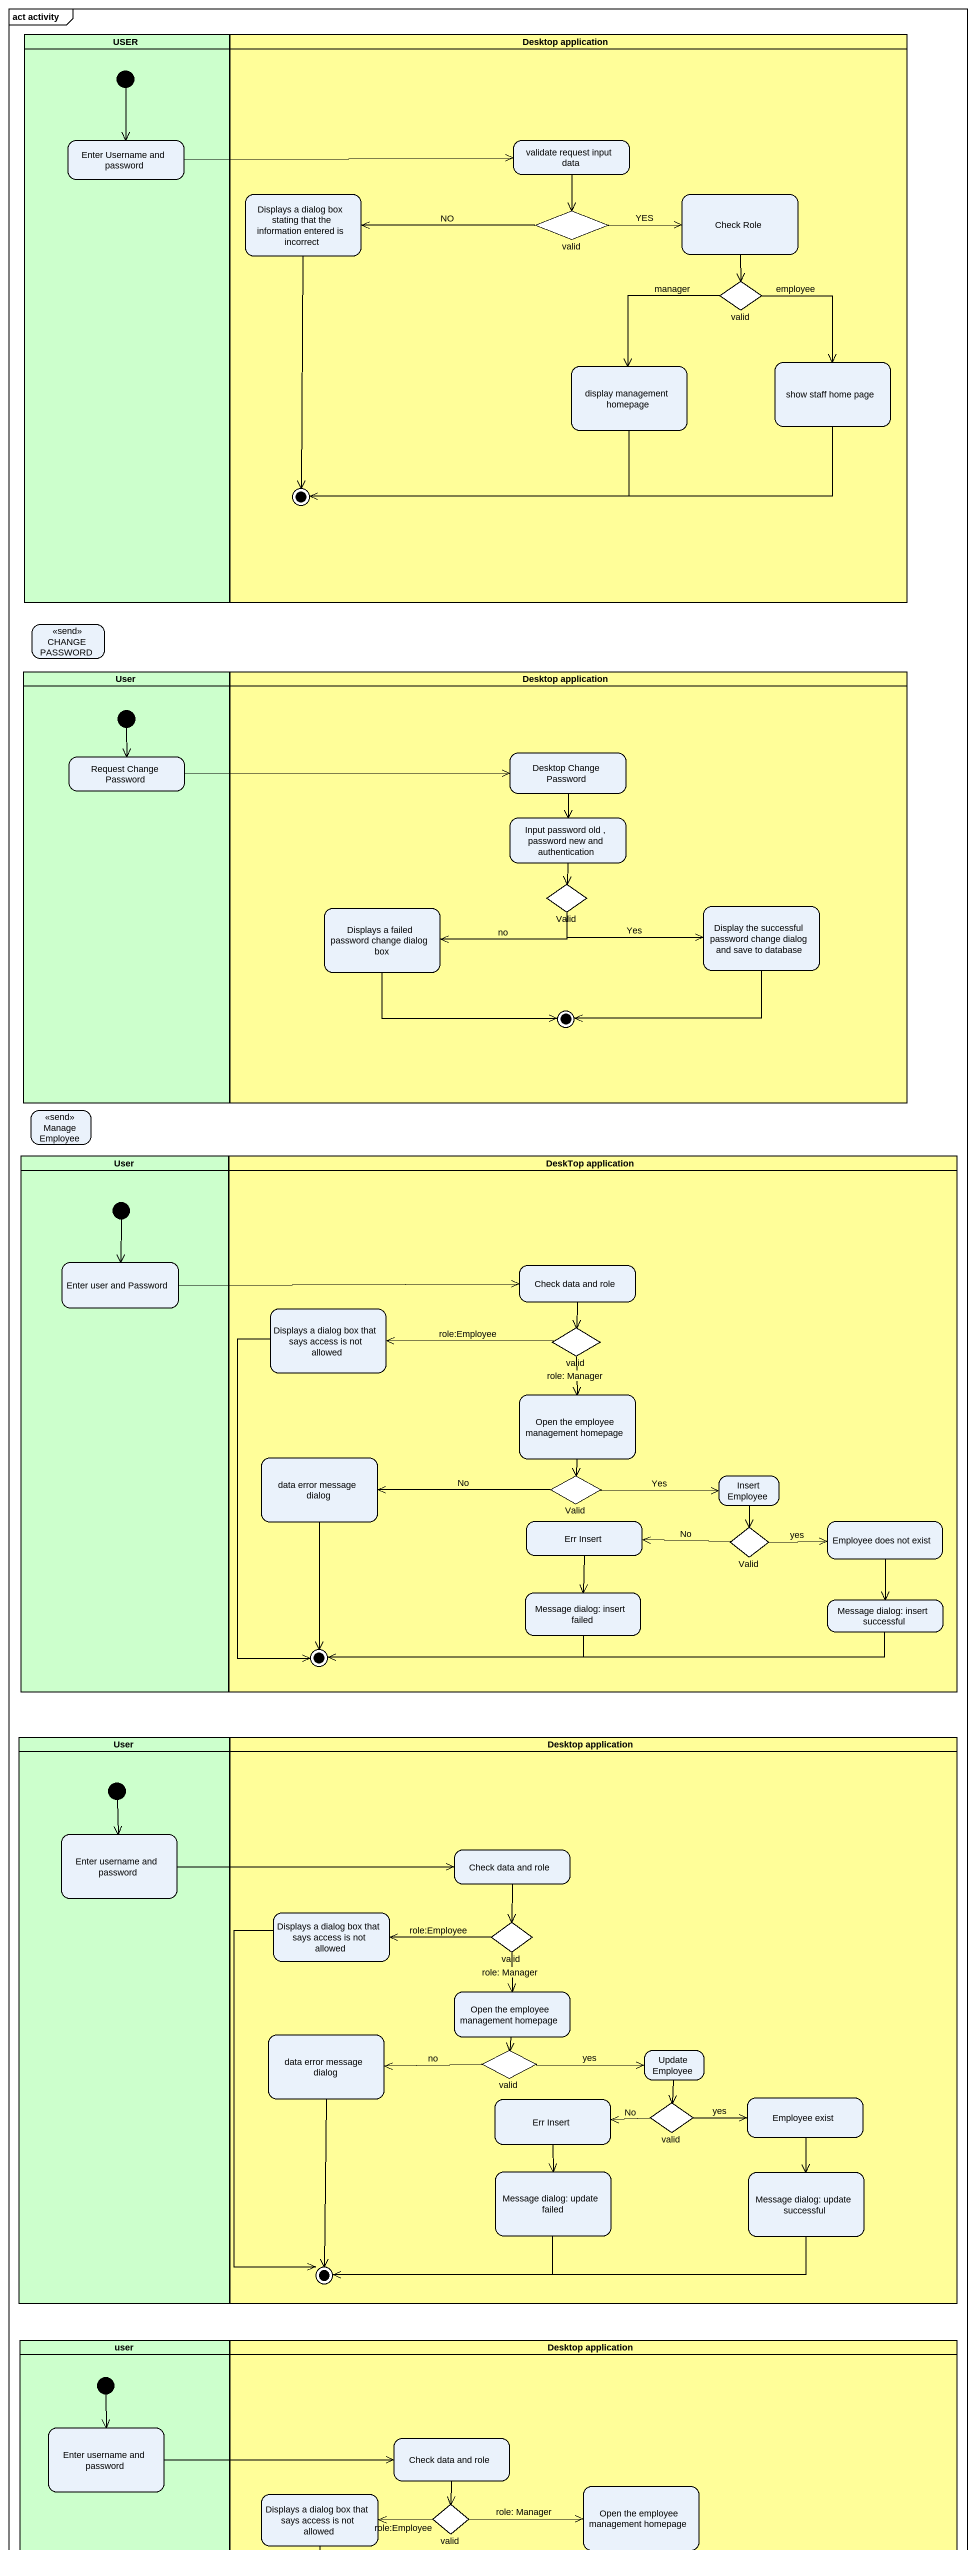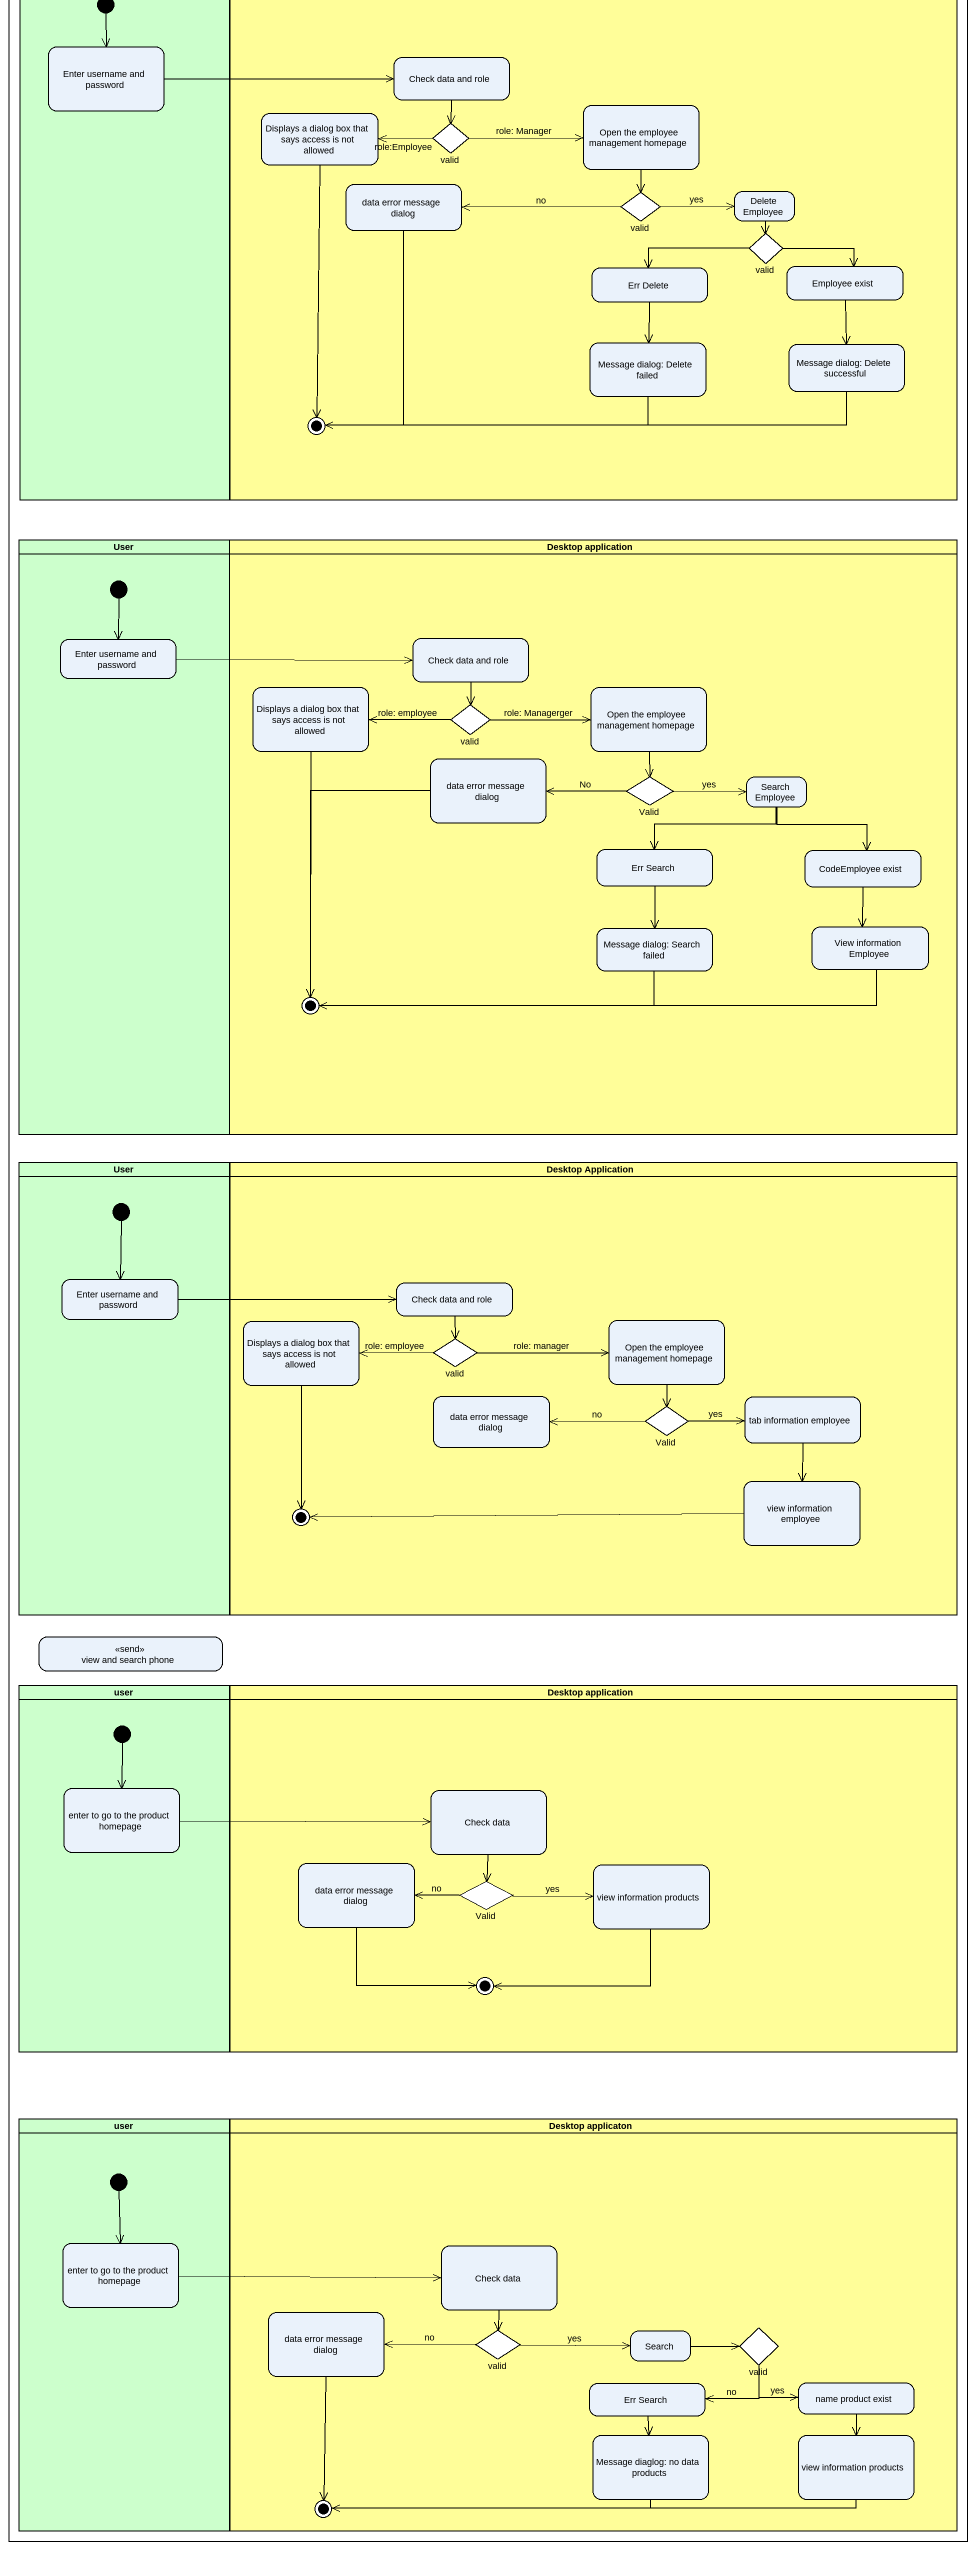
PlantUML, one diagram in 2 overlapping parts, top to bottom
@startuml
mainframe act activity
hide empty description
state USER <<partition>> #CCFFCC {
  state "Enter Username and password" as Enter_Username_and_password
  [*] --> Enter_Username_and_password
}
state "Desktop application" as Desktop_application <<partition>> #FFFE99 {
  state "validate request input data" as validate_request_input_data
  state "Displays a dialog box stating that the information entered is incorrect" as Displays_a_dialog_box
  state "Check Role" as Check_Role
  state valid <<choice>>
  state "valid" as valid_2 <<choice>>
  state "display management homepage" as display_management_homepage
  state "show staff home page" as show_staff_home_page
  Displays_a_dialog_box --> [*]
  display_management_homepage -left-> [*]
  show_staff_home_page -left-> [*]
}
state "CHANGE PASSWORD" as CHANGE_PASSWORD <<send>>
state User <<partition>> #CCFFCC {
  state "Request Change Password" as Request_Change_Password
  [*] --> Request_Change_Password
}
state "Desktop application" as Desktop_application_2 <<partition>> #FFFE99 {
  state "Desktop Change Password" as Desktop_Change_Password
  state "Input password old , password new and authentication" as Input_password_old_password
  state Valid <<choice>>
  state "Displays a failed password change dialog box" as Displays_a_failed_password
  state "Display the successful password change dialog and save to database" as Display_the_successful
  Displays_a_failed_password -right-> [*]
  Display_the_successful -left-> [*]
}
state "Manage Employee" as Manage_Employee <<send>>
state "User" as User_2 <<partition>> #CCFFCC {
  state "Enter user and Password" as Enter_user_and_Password
  [*] --> Enter_user_and_Password
}
state "DeskTop application" as DeskTop_application <<partition>> #FFFE99 {
  state "Check data and role" as Check_data_and_role
  state "Displays a dialog box that says access is not allowed" as Displays_a_dialog_box_that
  state "valid" as valid_3 <<choice>>
  state "Open the employee management homepage" as Open_the_employee
  state "data error message dialog" as data_error_message_dialog
  state "Valid" as Valid_2 <<choice>>
  state "Insert Employee" as Insert_Employee
  state "Err Insert" as Err_Insert
  state "Valid" as Valid_3 <<choice>>
  state "Employee does not exist" as Employee_does_not_exist
  state "Message dialog: insert failed" as Message_dialog_insert_failed
  state "Message dialog: insert successful" as Message_dialog_insert
  Displays_a_dialog_box_that --> [*]
  data_error_message_dialog --> [*]
  Message_dialog_insert_failed -left-> [*]
  Message_dialog_insert -left-> [*]
}
state "User" as User_3 <<partition>> #CCFFCC {
  state "Enter username and password" as Enter_username_and_password
  [*] --> Enter_username_and_password
}
state "Desktop application" as Desktop_application_3 <<partition>> #FFFE99 {
  state "Check data and role" as Check_data_and_role_2
  state "Displays a dialog box that says access is not allowed" as Displays_a_dialog_box_that_2
  state "valid" as valid_4 <<choice>>
  state "Open the employee management homepage" as Open_the_employee_2
  state "data error message dialog" as data_error_message_dialog_2
  state "valid" as valid_5 <<choice>>
  state "Update Employee" as Update_Employee
  state "Err Insert" as Err_Insert_2
  state "Employee exist" as Employee_exist
  state "valid" as valid_6 <<choice>>
  state "Message dialog: update failed" as Message_dialog_update_failed
  state "Message dialog: update successful" as Message_dialog_update
  Displays_a_dialog_box_that_2 --> [*]
  data_error_message_dialog_2 --> [*]
  Message_dialog_update_failed -left-> [*]
  Message_dialog_update -left-> [*]
}
state user <<partition>> #CCFFCC {
  state "Enter username and password" as Enter_username_and_password_2
  [*] --> Enter_username_and_password_2
}
state "Desktop application" as Desktop_application_4 <<partition>> #FFFE99 {
  state "Check data and role" as Check_data_and_role_3
  state "Open the employee management homepage" as Open_the_employee_3
  state "Displays a dialog box that says access is not allowed" as Displays_a_dialog_box_that_3
  state "valid" as valid_7 <<choice>>
  state "data error message dialog" as data_error_message_dialog_3
  state "valid" as valid_8 <<choice>>
  state "Delete Employee" as Delete_Employee
  state "valid" as valid_9 <<choice>>
  state "Err Delete" as Err_Delete
  state "Employee exist" as Employee_exist_2
  state "Message dialog: Delete failed" as Message_dialog_Delete_failed
  state "Message dialog: Delete successful" as Message_dialog_Delete
  Displays_a_dialog_box_that_3 --> [*]
  data_error_message_dialog_3 --> [*]
  Message_dialog_Delete_failed -left-> [*]
  Message_dialog_Delete -left-> [*]
}
state "User" as User_4 <<partition>> #CCFFCC {
  state "Enter username and password" as Enter_username_and_password_3
  [*] --> Enter_username_and_password_3
}
state "Desktop application" as Desktop_application_5 <<partition>> #FFFE99 {
  state "Check data and role" as Check_data_and_role_4
  state "Displays a dialog box that says access is not allowed" as Displays_a_dialog_box_that_4
  state "Open the employee management homepage" as Open_the_employee_4
  state "valid" as valid_10 <<choice>>
  state "data error message dialog" as data_error_message_dialog_4
  state "Valid" as Valid_4 <<choice>>
  state "Search Employee" as Search_Employee
  state "Err Search" as Err_Search
  state "CodeEmployee exist" as CodeEmployee_exist
  state "Message dialog: Search failed" as Message_dialog_Search_failed
  state "View information Employee" as View_information_Employee
  Displays_a_dialog_box_that_4 --> [*]
  data_error_message_dialog_4 --> [*]
  Message_dialog_Search_failed -left-> [*]
  View_information_Employee -left-> [*]
}
state "User" as User_5 <<partition>> #CCFFCC {
  state "Enter username and password" as Enter_username_and_password_4
  [*] --> Enter_username_and_password_4
}
state "Desktop Application" as Desktop_Application <<partition>> #FFFE99 {
  state "Check data and role" as Check_data_and_role_5
  state "Displays a dialog box that says access is not allowed" as Displays_a_dialog_box_that_5
  state "valid" as valid_11 <<choice>>
  state "Open the employee management homepage" as Open_the_employee_5
  state "data error message dialog" as data_error_message_dialog_5
  state "Valid" as Valid_5 <<choice>>
  state "tab information employee" as tab_information_employee
  state "view information employee" as view_information_employee
  Displays_a_dialog_box_that_5 --> [*]
  view_information_employee -left-> [*]
}
state "view and search phone" as view_and_search_phone <<send>>
state "user" as user_2 <<partition>> #CCFFCC {
  state "enter to go to the product homepage" as enter_to_go_to_the_product
  [*] --> enter_to_go_to_the_product
}
state "Desktop application" as Desktop_application_6 <<partition>> #FFFE99 {
  state "Check data" as Check_data
  state "data error message dialog" as data_error_message_dialog_6
  state "Valid" as Valid_6 <<choice>>
  state "view information products" as view_information_products
  data_error_message_dialog_6 --> [*]
  view_information_products -left-> [*]
}
state "user" as user_3 <<partition>> #CCFFCC {
  state "enter to go to the product homepage" as enter_to_go_to_the_product_2
  [*] --> enter_to_go_to_the_product_2
}
state "Desktop applicaton" as Desktop_applicaton <<partition>> #FFFE99 {
  state "Check data" as Check_data_2
  state "data error message dialog" as data_error_message_dialog_7
  state "valid" as valid_12 <<choice>>
  state Search
  state "valid" as valid_13 <<choice>>
  state "Err Search" as Err_Search_2
  state "name product exist" as name_product_exist
  state "Message diaglog: no data products" as Message_diaglog_no_data
  state "view information products" as view_information_products_2
  data_error_message_dialog_7 --> [*]
  Message_diaglog_no_data -left-> [*]
  view_information_products_2 -left-> [*]
}
Enter_Username_and_password -right-> validate_request_input_data
validate_request_input_data --> valid
Check_Role --> valid_2
valid -left-> Displays_a_dialog_box : NO
valid -right-> Check_Role : YES
valid_2 --> display_management_homepage : manager
valid_2 --> show_staff_home_page : employee
Request_Change_Password -right-> Desktop_Change_Password
Desktop_Change_Password --> Input_password_old_password
Input_password_old_password --> Valid
Valid -left-> Displays_a_failed_password : no
Valid -right-> Display_the_successful : Yes
Enter_user_and_Password -right-> Check_data_and_role
Check_data_and_role --> valid_3
valid_3 -left-> Displays_a_dialog_box_that : role:Employee
valid_3 --> Open_the_employee : role: Manager
Open_the_employee --> Valid_2
Valid_2 -left-> data_error_message_dialog : No
Valid_2 -right-> Insert_Employee : Yes
Insert_Employee --> Valid_3
Err_Insert --> Message_dialog_insert_failed
Valid_3 -left-> Err_Insert : No
Valid_3 -right-> Employee_does_not_exist : yes
Employee_does_not_exist --> Message_dialog_insert
Enter_username_and_password -right-> Check_data_and_role_2
Check_data_and_role_2 --> valid_4
valid_4 -left-> Displays_a_dialog_box_that_2 : role:Employee
valid_4 --> Open_the_employee_2 : role: Manager
Open_the_employee_2 --> valid_5
valid_5 -left-> data_error_message_dialog_2 : no
valid_5 -right-> Update_Employee : yes
Update_Employee --> valid_6
Err_Insert_2 --> Message_dialog_update_failed
Employee_exist --> Message_dialog_update
valid_6 -left-> Err_Insert_2 : No
valid_6 -right-> Employee_exist : yes
Enter_username_and_password_2 -right-> Check_data_and_role_3
Check_data_and_role_3 --> valid_7
Open_the_employee_3 --> valid_8
valid_7 -right-> Open_the_employee_3 : role: Manager
valid_7 -left-> Displays_a_dialog_box_that_3 : role:Employee
valid_8 -left-> data_error_message_dialog_3 : no
valid_8 -right-> Delete_Employee : yes
Delete_Employee --> valid_9
valid_9 -left-> Err_Delete
valid_9 -right-> Employee_exist_2
Err_Delete --> Message_dialog_Delete_failed
Employee_exist_2 --> Message_dialog_Delete
Enter_username_and_password_3 -right-> Check_data_and_role_4
Check_data_and_role_4 --> valid_10
Open_the_employee_4 --> Valid_4
valid_10 -left-> Displays_a_dialog_box_that_4 : role: employee
valid_10 -right-> Open_the_employee_4 : role: Managerger
Valid_4 -left-> data_error_message_dialog_4 : No
Valid_4 -right-> Search_Employee : yes
Search_Employee --> Err_Search
Search_Employee --> CodeEmployee_exist
Err_Search --> Message_dialog_Search_failed
CodeEmployee_exist --> View_information_Employee
Enter_username_and_password_4 -right-> Check_data_and_role_5
Check_data_and_role_5 --> valid_11
valid_11 -left-> Displays_a_dialog_box_that_5 : role: employee
valid_11 -right-> Open_the_employee_5 : role: manager
Open_the_employee_5 --> Valid_5
Valid_5 -left-> data_error_message_dialog_5 : no
Valid_5 -right-> tab_information_employee : yes
tab_information_employee --> view_information_employee
enter_to_go_to_the_product -right-> Check_data
Check_data --> Valid_6
Valid_6 -left-> data_error_message_dialog_6 : no
Valid_6 -right-> view_information_products : yes
enter_to_go_to_the_product_2 -right-> Check_data_2
Check_data_2 --> valid_12
valid_12 -left-> data_error_message_dialog_7 : no
valid_12 -right-> Search : yes
Search -right-> valid_13
valid_13 -left-> Err_Search_2 : no
valid_13 -right-> name_product_exist : yes
Err_Search_2 --> Message_diaglog_no_data
name_product_exist --> view_information_products_2
@enduml
